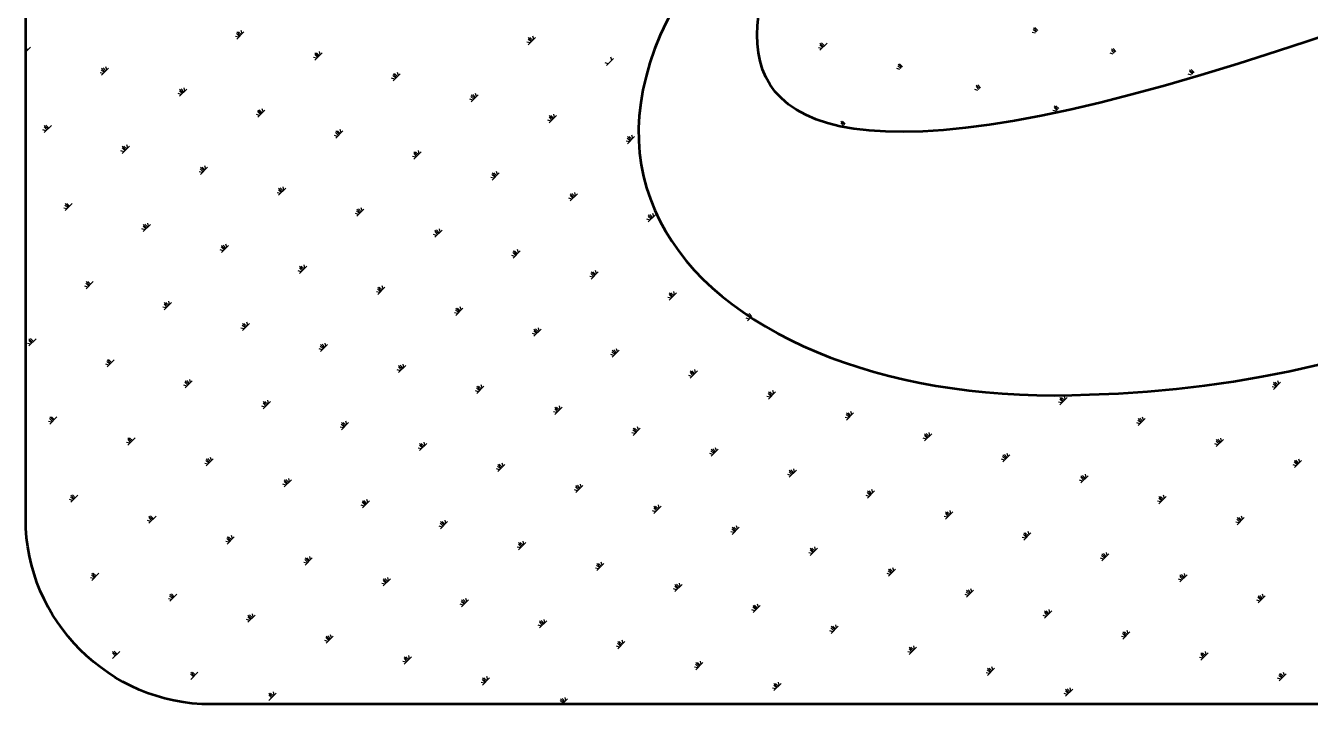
# Model space of a CAD drawing. Extents: x -2746917 to -971774, y -3334247 to -3250358.
# Drawn here: x -1319475 to -1318476, y -3277551 to -3277024 of the extents above; entities that cross this region are included whole.
import ezdxf

# ---------------------------------------------------------------- set-up
doc = ezdxf.new("R2010")
doc.units = 0
doc.header["$LTSCALE"] = 1000
doc.header["$MEASUREMENT"] = 0
doc.layers.get('0').update_dxf_attribs({"linetype": 'CONTINUOUS'})
doc.layers.add('PUB_TITLE', color=4, linetype='CONTINUOUS')

# ---------------------------------------------------------------- blocks, each defined once
blk = doc.blocks.new('A$C440D491C')
at = {"layer": 'PUB_TITLE', "color": 4}
for p, q in [((84673.99, 39140.29), (84671.56, 39140.94)), ((84674.69, 39140.99), (84672.47, 39143.21)), ((84675.38, 39141.68), (84672.6, 39144.46)), ((84672.6, 39138.9), (84678.16, 39144.46)), ((84676.08, 39142.38), (84673.86, 39144.6)), ((84676.77, 39143.07), (84676.12, 39145.5)), ((84901.32, 39136.63), (84899.1, 39138.85)), ((84902.02, 39137.32), (84899.24, 39140.1)), ((84899.24, 39134.54), (84904.8, 39140.1)), ((84902.71, 39138.02), (84900.49, 39140.24)), ((84903.41, 39138.71), (84902.76, 39141.14)), ((85293.17, 39143.48), (85290.74, 39144.14)), ((85293.87, 39144.18), (85291.65, 39146.4)), ((85294.56, 39144.87), (85291.78, 39147.65)), ((85295.26, 39145.57), (85293.03, 39147.79)), ((84508.58, 39128.88), (84512.25, 39132.55)), ((84510.17, 39130.46), (84508.58, 39132.05)), ((84509.47, 39129.77), (84508.58, 39130.66)), ((84508.78, 39129.08), (84508.58, 39129.27)), ((84737.5, 39126.8), (84736.85, 39129.23)), ((84900.63, 39135.93), (84898.2, 39136.58)), ((85127.26, 39131.57), (85124.84, 39132.22)), ((85127.96, 39132.27), (85125.74, 39134.49)), ((85128.65, 39132.96), (85125.88, 39135.74)), ((85125.88, 39130.18), (85131.43, 39135.74)), ((85129.35, 39133.66), (85127.13, 39135.88)), ((85354.59, 39127.91), (85352.37, 39130.13)), ((85355.29, 39128.6), (85352.51, 39131.38)), ((85355.98, 39129.3), (85353.76, 39131.52)), ((84734.72, 39124.02), (84732.29, 39124.67)), ((84735.42, 39124.72), (84733.19, 39126.94)), ((84736.11, 39125.41), (84733.33, 39128.19)), ((84733.33, 39122.63), (84738.89, 39128.19)), ((84736.8, 39126.1), (84734.58, 39128.33)), ((84961.36, 39119.66), (84958.93, 39120.31)), ((84959.97, 39118.27), (84965.52, 39123.83)), ((84964.13, 39122.44), (84963.48, 39124.87)), ((85189.38, 39116.69), (85186.6, 39119.47)), ((85190.08, 39117.38), (85187.85, 39119.61)), ((85353.9, 39127.21), (85351.47, 39127.86)), ((84568.81, 39112.11), (84566.38, 39112.76)), ((84569.51, 39112.8), (84567.28, 39115.03)), ((84570.2, 39113.5), (84567.42, 39116.28)), ((84567.42, 39110.72), (84572.98, 39116.28)), ((84570.9, 39114.19), (84568.67, 39116.42)), ((84571.59, 39114.89), (84570.94, 39117.32)), ((84796.14, 39108.44), (84793.92, 39110.67)), ((84796.84, 39109.14), (84794.06, 39111.92)), ((84794.06, 39106.36), (84799.62, 39111.92)), ((84797.53, 39109.83), (84795.31, 39112.06)), ((84798.23, 39110.53), (84797.58, 39112.96)), ((85187.99, 39115.3), (85185.56, 39115.95)), ((85188.69, 39116), (85186.46, 39118.22)), ((85414.63, 39110.94), (85412.2, 39111.59)), ((85415.32, 39111.64), (85413.1, 39113.86)), ((85416.02, 39112.33), (85413.24, 39115.11)), ((85416.71, 39113.02), (85414.49, 39115.25)), ((84630.23, 39096.53), (84628.01, 39098.75)), ((84630.93, 39097.23), (84628.15, 39100.01)), ((84628.15, 39094.45), (84633.71, 39100.01)), ((84631.62, 39097.92), (84629.4, 39100.14)), ((84632.32, 39098.62), (84631.67, 39101.04)), ((84795.45, 39107.75), (84793.02, 39108.4)), ((85248.72, 39099.03), (85246.29, 39099.68)), ((85249.41, 39099.72), (85247.19, 39101.95)), ((85250.11, 39100.42), (85247.33, 39103.2)), ((85250.8, 39101.11), (85248.58, 39103.34)), ((84629.54, 39095.84), (84627.11, 39096.49)), ((84856.17, 39091.48), (84853.75, 39092.13)), ((84856.87, 39092.17), (84854.65, 39094.39)), ((84857.56, 39092.87), (84854.79, 39095.65)), ((84854.79, 39090.09), (84860.34, 39095.65)), ((84858.26, 39093.56), (84856.04, 39095.78)), ((84858.95, 39094.26), (84858.3, 39096.68)), ((84690.27, 39079.57), (84687.84, 39080.22)), ((84690.96, 39080.26), (84688.74, 39082.48)), ((84691.65, 39080.95), (84688.88, 39083.73)), ((84688.88, 39078.18), (84694.43, 39083.73)), ((84692.35, 39081.65), (84690.13, 39083.87)), ((84693.04, 39082.34), (84692.39, 39084.77)), ((84918.29, 39076.59), (84915.51, 39079.37)), ((84915.51, 39073.82), (84921.07, 39079.37)), ((84918.98, 39077.29), (84916.76, 39079.51)), ((84919.68, 39077.98), (84919.03, 39080.41)), ((85309.44, 39082.76), (85307.02, 39083.41)), ((85310.14, 39083.45), (85307.92, 39085.67)), ((85310.83, 39084.15), (85308.06, 39086.93)), ((85311.53, 39084.84), (85309.31, 39087.06)), ((84525.05, 39068.35), (84522.83, 39070.57)), ((84525.75, 39069.04), (84522.97, 39071.82)), ((84522.97, 39066.26), (84528.52, 39071.82)), ((84526.44, 39069.74), (84524.22, 39071.96)), ((84916.9, 39075.21), (84914.47, 39075.86)), ((84917.6, 39075.9), (84915.37, 39078.12)), ((85143.54, 39070.85), (85141.11, 39071.5)), ((85144.23, 39071.54), (85142.01, 39073.76)), ((85144.93, 39072.23), (85142.15, 39075.01)), ((85145.62, 39072.93), (85143.4, 39075.15)), ((84524.36, 39067.65), (84521.93, 39068.3)), ((84750.99, 39063.29), (84748.56, 39063.94)), ((84751.69, 39063.99), (84749.46, 39066.21)), ((84752.38, 39064.68), (84749.6, 39067.46)), ((84749.6, 39061.9), (84755.16, 39067.46)), ((84753.08, 39065.38), (84750.85, 39067.6)), ((84753.77, 39066.07), (84753.12, 39068.5)), ((84977.63, 39058.93), (84975.2, 39059.58)), ((84978.32, 39059.63), (84976.1, 39061.85)), ((84979.02, 39060.32), (84976.24, 39063.1)), ((84976.24, 39057.54), (84981.8, 39063.1)), ((84979.71, 39061.02), (84977.49, 39063.24)), ((84980.41, 39061.71), (84979.76, 39064.14)), ((84585.08, 39051.38), (84582.65, 39052.03)), ((84585.78, 39052.08), (84583.56, 39054.3)), ((84586.47, 39052.77), (84583.69, 39055.55)), ((84583.69, 39049.99), (84589.25, 39055.55)), ((84587.17, 39053.47), (84584.94, 39055.69)), ((84587.86, 39054.16), (84587.21, 39056.59)), ((84812.41, 39047.72), (84810.19, 39049.94)), ((84813.11, 39048.41), (84810.33, 39051.19)), ((84810.33, 39045.63), (84815.89, 39051.19)), ((84813.8, 39049.11), (84811.58, 39051.33)), ((84814.5, 39049.8), (84813.85, 39052.23)), ((84647.2, 39036.5), (84644.42, 39039.28)), ((84644.42, 39033.72), (84649.98, 39039.28)), ((84647.89, 39037.19), (84645.67, 39039.42)), ((84648.59, 39037.89), (84647.94, 39040.32)), ((84811.72, 39047.02), (84809.29, 39047.67)), ((84645.81, 39035.11), (84643.38, 39035.76)), ((84646.51, 39035.81), (84644.28, 39038.03)), ((84872.45, 39030.75), (84870.02, 39031.4)), ((84873.14, 39031.45), (84870.92, 39033.67)), ((84873.84, 39032.14), (84871.06, 39034.92)), ((84871.06, 39029.36), (84876.61, 39034.92)), ((84874.53, 39032.83), (84872.31, 39035.06)), ((84875.22, 39033.53), (84874.57, 39035.96)), ((84706.54, 39018.84), (84704.11, 39019.49)), ((84707.23, 39019.53), (84705.01, 39021.76)), ((84707.93, 39020.23), (84705.15, 39023.01)), ((84705.15, 39017.45), (84710.71, 39023.01)), ((84708.62, 39020.92), (84706.4, 39023.15)), ((84709.32, 39021.62), (84708.66, 39024.05)), ((84935.26, 39016.56), (84933.03, 39018.79)), ((84935.95, 39017.26), (84935.3, 39019.69)), ((84541.32, 39007.62), (84539.1, 39009.84)), ((84542.02, 39008.32), (84539.24, 39011.09)), ((84539.24, 39005.54), (84544.8, 39011.09)), ((84542.71, 39009.01), (84540.49, 39011.23)), ((84933.17, 39014.48), (84930.74, 39015.13)), ((84933.87, 39015.17), (84931.64, 39017.4)), ((84934.56, 39015.87), (84931.78, 39018.65)), ((84931.78, 39013.09), (84937.34, 39018.65)), ((84540.63, 39006.93), (84538.2, 39007.58)), ((84767.26, 39002.57), (84764.84, 39003.22)), ((84767.96, 39003.26), (84765.74, 39005.48)), ((84768.65, 39003.96), (84765.87, 39006.73)), ((84765.87, 39001.18), (84771.43, 39006.73)), ((84769.35, 39004.65), (84767.13, 39006.87)), ((84770.04, 39005.35), (84769.39, 39007.77)), ((84993.9, 38998.21), (84991.47, 38998.86)), ((84994.59, 38998.9), (84992.37, 39001.12)), ((84995.29, 38999.6), (84992.51, 39002.37)), ((84992.51, 38996.82), (84998.07, 39002.37)), ((84995.98, 39000.29), (84993.76, 39002.51)), ((84996.68, 39000.99), (84996.03, 39003.41)), ((84601.36, 38990.66), (84598.93, 38991.31)), ((84602.05, 38991.35), (84599.83, 38993.57)), ((84602.74, 38992.04), (84599.97, 38994.82)), ((84599.97, 38989.27), (84605.52, 38994.82)), ((84603.44, 38992.74), (84601.22, 38994.96)), ((84604.13, 38993.43), (84603.48, 38995.86)), ((84828.69, 38986.99), (84826.46, 38989.21)), ((84829.38, 38987.68), (84826.6, 38990.46)), ((84826.6, 38984.91), (84832.16, 38990.46)), ((84830.07, 38988.38), (84827.85, 38990.6)), ((84830.77, 38989.07), (84830.12, 38991.5)), ((84664.86, 38977.16), (84664.21, 38979.59)), ((84827.99, 38986.3), (84825.56, 38986.95)), ((84662.08, 38974.38), (84659.65, 38975.03)), ((84662.78, 38975.08), (84660.55, 38977.3)), ((84663.47, 38975.77), (84660.69, 38978.55)), ((84660.69, 38972.99), (84666.25, 38978.55)), ((84664.17, 38976.47), (84661.94, 38978.69)), ((84888.72, 38970.02), (84886.29, 38970.67)), ((84889.41, 38970.72), (84887.19, 38972.94)), ((84890.11, 38971.41), (84887.33, 38974.19)), ((84887.33, 38968.63), (84892.89, 38974.19)), ((84890.8, 38972.11), (84888.58, 38974.33)), ((84891.5, 38972.8), (84890.85, 38975.23)), ((84723.5, 38958.81), (84721.28, 38961.03)), ((84724.2, 38959.5), (84721.42, 38962.28)), ((84721.42, 38956.72), (84726.98, 38962.28)), ((84724.89, 38960.2), (84722.67, 38962.42)), ((84725.59, 38960.89), (84724.94, 38963.32)), ((84952.22, 38956.53), (84951.57, 38958.96)), ((84557.6, 38946.9), (84555.37, 38949.12)), ((84558.29, 38947.59), (84555.51, 38950.37)), ((84555.51, 38944.81), (84561.07, 38950.37)), ((84558.98, 38948.28), (84556.76, 38950.51)), ((84722.81, 38958.11), (84720.38, 38958.76)), ((84949.44, 38953.75), (84947.02, 38954.4)), ((84950.14, 38954.45), (84947.92, 38956.67)), ((84950.83, 38955.14), (84948.06, 38957.92)), ((84948.06, 38952.36), (84953.61, 38957.92)), ((84951.53, 38955.84), (84949.31, 38958.06)), ((84556.9, 38946.2), (84554.47, 38946.85)), ((84783.54, 38941.84), (84781.11, 38942.49)), ((84784.23, 38942.54), (84782.01, 38944.76)), ((84784.93, 38943.23), (84782.15, 38946.01)), ((84782.15, 38940.45), (84787.7, 38946.01)), ((84785.62, 38943.92), (84783.4, 38946.15)), ((84786.31, 38944.62), (84785.66, 38947.05)), ((85010.87, 38938.18), (85008.64, 38940.4)), ((85011.56, 38938.87), (85008.78, 38941.65)), ((85008.78, 38936.09), (85014.34, 38941.65)), ((85012.25, 38939.56), (85010.03, 38941.79)), ((85012.95, 38940.26), (85012.3, 38942.69)), ((84617.63, 38929.93), (84615.2, 38930.58)), ((84618.32, 38930.62), (84616.1, 38932.85)), ((84619.02, 38931.32), (84616.24, 38934.1)), ((84616.24, 38928.54), (84621.79, 38934.1)), ((84619.71, 38932.01), (84617.49, 38934.24)), ((84620.41, 38932.71), (84619.75, 38935.14)), ((84845.65, 38926.96), (84842.87, 38929.74)), ((84842.87, 38924.18), (84848.43, 38929.74)), ((84846.35, 38927.65), (84844.12, 38929.88)), ((84847.04, 38928.35), (84846.39, 38930.78)), ((85010.17, 38937.48), (85007.74, 38938.13)), ((84681.13, 38916.44), (84680.48, 38918.86)), ((84844.26, 38925.57), (84841.83, 38926.22)), ((84844.96, 38926.26), (84842.73, 38928.49)), ((85070.9, 38921.21), (85068.47, 38921.86)), ((85071.59, 38921.9), (85069.37, 38924.13)), ((85072.29, 38922.6), (85069.51, 38925.38)), ((85069.51, 38919.82), (85072.22, 38922.53)), ((85072.98, 38923.29), (85070.76, 38925.52)), ((84678.35, 38913.66), (84675.92, 38914.31)), ((84679.05, 38914.35), (84676.83, 38916.57)), ((84679.74, 38915.05), (84676.96, 38917.82)), ((84676.96, 38912.27), (84682.52, 38917.82)), ((84680.44, 38915.74), (84678.22, 38917.96)), ((84904.99, 38909.3), (84902.56, 38909.95)), ((84905.68, 38909.99), (84903.46, 38912.21)), ((84906.38, 38910.69), (84903.6, 38913.46)), ((84903.6, 38907.91), (84909.16, 38913.46)), ((84907.07, 38911.38), (84904.85, 38913.6)), ((84907.77, 38912.08), (84907.12, 38914.5)), ((84512.45, 38901.75), (84510.02, 38902.4)), ((84513.14, 38902.44), (84510.92, 38904.66)), ((84513.83, 38903.13), (84511.06, 38905.91)), ((84511.06, 38900.36), (84516.61, 38905.91)), ((84514.53, 38903.83), (84512.31, 38906.05)), ((84739.78, 38898.08), (84737.55, 38900.3)), ((84740.47, 38898.77), (84737.69, 38901.55)), ((84737.69, 38896), (84743.25, 38901.55)), ((84741.16, 38899.47), (84738.94, 38901.69)), ((84741.86, 38900.16), (84741.21, 38902.59)), ((84574.56, 38886.86), (84571.78, 38889.64)), ((84571.78, 38884.08), (84577.34, 38889.64)), ((84575.26, 38887.56), (84573.03, 38889.78)), ((84739.08, 38897.39), (84736.65, 38898.04)), ((84965.72, 38893.03), (84963.29, 38893.68)), ((84966.41, 38893.72), (84964.19, 38895.94)), ((84967.11, 38894.41), (84964.33, 38897.19)), ((84964.33, 38891.64), (84969.88, 38897.19)), ((84967.8, 38895.11), (84965.58, 38897.33)), ((84968.49, 38895.8), (84967.84, 38898.23)), ((84573.17, 38885.47), (84570.74, 38886.12)), ((84573.87, 38886.17), (84571.64, 38888.39)), ((84799.81, 38881.11), (84797.38, 38881.76)), ((84800.5, 38881.81), (84798.28, 38884.03)), ((84801.2, 38882.5), (84798.42, 38885.28)), ((84798.42, 38879.72), (84803.98, 38885.28)), ((84801.89, 38883.2), (84799.67, 38885.42)), ((84802.59, 38883.89), (84801.94, 38886.32)), ((85027.14, 38877.45), (85024.91, 38879.67)), ((85027.83, 38878.14), (85025.05, 38880.92)), ((85025.05, 38875.36), (85030.61, 38880.92)), ((85028.53, 38878.84), (85026.3, 38881.06)), ((85029.22, 38879.53), (85028.57, 38881.96)), ((84633.9, 38869.2), (84631.47, 38869.85)), ((84634.59, 38869.9), (84632.37, 38872.12)), ((84635.29, 38870.59), (84632.51, 38873.37)), ((84632.51, 38867.81), (84638.07, 38873.37)), ((84635.98, 38871.29), (84633.76, 38873.51)), ((84636.68, 38871.98), (84636.03, 38874.41)), ((84861.92, 38866.23), (84859.15, 38869.01)), ((84859.15, 38863.45), (84864.7, 38869.01)), ((84862.62, 38866.93), (84860.4, 38869.15)), ((84863.31, 38867.62), (84862.66, 38870.05)), ((85026.44, 38876.75), (85024.01, 38877.4)), ((85480.41, 38868.73), (85478.19, 38870.95)), ((85481.1, 38869.42), (85478.32, 38872.2)), ((85478.32, 38866.64), (85483.88, 38872.2)), ((85481.8, 38870.12), (85479.57, 38872.34)), ((85482.49, 38870.81), (85481.84, 38873.24)), ((84860.53, 38864.84), (84858.11, 38865.49)), ((84861.23, 38865.54), (84859.01, 38867.76)), ((85087.17, 38860.48), (85084.74, 38861.13)), ((85087.86, 38861.18), (85085.64, 38863.4)), ((85088.56, 38861.87), (85085.78, 38864.65)), ((85085.78, 38859.09), (85091.34, 38864.65)), ((85089.25, 38862.57), (85087.03, 38864.79)), ((85089.95, 38863.26), (85089.3, 38865.69)), ((85314.5, 38856.82), (85312.28, 38859.04)), ((85315.19, 38857.51), (85312.42, 38860.29)), ((85312.42, 38854.73), (85317.97, 38860.29)), ((85315.89, 38858.21), (85313.67, 38860.43)), ((85316.58, 38858.9), (85315.93, 38861.33)), ((85479.71, 38868.03), (85477.28, 38868.68)), ((84694.63, 38852.93), (84692.2, 38853.58)), ((84695.32, 38853.63), (84693.1, 38855.85)), ((84696.01, 38854.32), (84693.24, 38857.1)), ((84693.24, 38851.54), (84698.79, 38857.1)), ((84696.71, 38855.01), (84694.49, 38857.24)), ((84697.4, 38855.71), (84696.75, 38858.14)), ((84921.26, 38848.57), (84918.83, 38849.22)), ((84921.96, 38849.27), (84919.73, 38851.49)), ((84922.65, 38849.96), (84919.87, 38852.74)), ((84919.87, 38847.18), (84925.43, 38852.74)), ((84923.34, 38850.65), (84921.12, 38852.88)), ((84924.04, 38851.35), (84923.39, 38853.78)), ((85150.67, 38846.99), (85150.02, 38849.42)), ((85313.8, 38856.12), (85311.38, 38856.77)), ((84528.72, 38841.02), (84526.29, 38841.67)), ((84529.41, 38841.71), (84527.19, 38843.94)), ((84530.11, 38842.41), (84527.33, 38845.19)), ((84527.33, 38839.63), (84532.88, 38845.19)), ((84530.8, 38843.1), (84528.58, 38845.33)), ((84756.05, 38837.35), (84753.82, 38839.58)), ((84756.74, 38838.05), (84753.96, 38840.83)), ((84753.96, 38835.27), (84759.52, 38840.83)), ((84757.44, 38838.74), (84755.21, 38840.97)), ((84758.13, 38839.44), (84757.48, 38841.87)), ((85147.9, 38844.21), (85145.47, 38844.86)), ((85148.59, 38844.91), (85146.37, 38847.13)), ((85149.29, 38845.6), (85146.51, 38848.38)), ((85146.51, 38842.82), (85152.06, 38848.38)), ((85149.98, 38846.29), (85147.76, 38848.52)), ((85374.53, 38839.85), (85372.1, 38840.5)), ((85375.23, 38840.55), (85373, 38842.77)), ((85375.92, 38841.24), (85373.14, 38844.02)), ((85373.14, 38838.46), (85378.7, 38844.02)), ((85376.62, 38841.93), (85374.39, 38844.16)), ((85377.31, 38842.63), (85376.66, 38845.06)), ((84591.53, 38826.83), (84589.3, 38829.05)), ((84755.35, 38836.66), (84752.92, 38837.31)), ((84981.99, 38832.3), (84979.56, 38832.95)), ((84982.68, 38832.99), (84980.46, 38835.22)), ((84983.38, 38833.69), (84980.6, 38836.47)), ((84980.6, 38830.91), (84986.16, 38836.47)), ((84984.07, 38834.38), (84981.85, 38836.61)), ((84984.77, 38835.08), (84984.12, 38837.51)), ((85209.32, 38828.63), (85207.09, 38830.86)), ((85210.01, 38829.33), (85207.23, 38832.11)), ((85207.23, 38826.55), (85212.79, 38832.11)), ((85210.71, 38830.02), (85208.48, 38832.25)), ((85211.4, 38830.72), (85210.75, 38833.15)), ((84589.44, 38824.75), (84587.01, 38825.4)), ((84590.14, 38825.44), (84587.92, 38827.66)), ((84590.83, 38826.14), (84588.05, 38828.91)), ((84588.05, 38823.36), (84593.61, 38828.91)), ((84816.08, 38820.39), (84813.65, 38821.04)), ((84816.77, 38821.08), (84814.55, 38823.3)), ((84817.47, 38821.78), (84814.69, 38824.55)), ((84814.69, 38819), (84820.25, 38824.55)), ((84818.16, 38822.47), (84815.94, 38824.69)), ((84818.86, 38823.17), (84818.21, 38825.59)), ((85044.1, 38817.42), (85041.33, 38820.19)), ((85041.33, 38814.64), (85046.88, 38820.19)), ((85044.8, 38818.11), (85042.58, 38820.33)), ((85045.49, 38818.81), (85044.84, 38821.23)), ((85208.62, 38827.94), (85206.19, 38828.59)), ((85435.26, 38823.58), (85432.83, 38824.23)), ((85435.95, 38824.27), (85433.73, 38826.5)), ((85436.65, 38824.97), (85433.87, 38827.75)), ((85433.87, 38822.19), (85439.43, 38827.75)), ((85437.34, 38825.66), (85435.12, 38827.89)), ((85438.04, 38826.36), (85437.39, 38828.79)), ((84650.17, 38808.48), (84647.74, 38809.13)), ((84650.87, 38809.17), (84648.64, 38811.39)), ((84651.56, 38809.86), (84648.78, 38812.64)), ((84648.78, 38807.09), (84654.34, 38812.64)), ((84652.25, 38810.56), (84650.03, 38812.78)), ((84652.95, 38811.25), (84652.3, 38813.68)), ((84879.58, 38806.89), (84878.93, 38809.32)), ((85042.71, 38816.03), (85040.29, 38816.68)), ((85043.41, 38816.72), (85041.19, 38818.94)), ((85269.35, 38811.67), (85266.92, 38812.32)), ((85270.04, 38812.36), (85267.82, 38814.58)), ((85270.74, 38813.06), (85267.96, 38815.83)), ((85267.96, 38810.28), (85273.52, 38815.83)), ((85271.43, 38813.75), (85269.21, 38815.97)), ((85272.13, 38814.45), (85271.48, 38816.87)), ((85496.68, 38808), (85494.46, 38810.22)), ((85497.37, 38808.7), (85494.6, 38811.47)), ((85494.6, 38805.92), (85500.15, 38811.47)), ((85498.07, 38809.39), (85495.85, 38811.61)), ((85498.76, 38810.09), (85498.11, 38812.51)), ((84876.81, 38804.12), (84874.38, 38804.77)), ((84877.5, 38804.81), (84875.28, 38807.03)), ((84878.2, 38805.5), (84875.42, 38808.28)), ((84875.42, 38802.73), (84880.97, 38808.28)), ((84878.89, 38806.2), (84876.67, 38808.42)), ((85103.44, 38799.76), (85101.01, 38800.41)), ((85104.14, 38800.45), (85101.91, 38802.67)), ((85104.83, 38801.14), (85102.05, 38803.92)), ((85102.05, 38798.37), (85107.61, 38803.92)), ((85105.53, 38801.84), (85103.3, 38804.06)), ((85106.22, 38802.53), (85105.57, 38804.96)), ((85331.47, 38796.78), (85328.69, 38799.56)), ((85328.69, 38794.01), (85334.24, 38799.56)), ((85332.16, 38797.48), (85329.94, 38799.7)), ((85332.85, 38798.17), (85332.2, 38800.6)), ((85495.99, 38807.31), (85493.56, 38807.96)), ((84710.9, 38792.2), (84708.47, 38792.85)), ((84711.59, 38792.9), (84709.37, 38795.12)), ((84712.29, 38793.59), (84709.51, 38796.37)), ((84709.51, 38790.81), (84715.07, 38796.37)), ((84712.98, 38794.29), (84710.76, 38796.51)), ((84713.68, 38794.98), (84713.02, 38797.41)), ((84938.23, 38788.54), (84936, 38790.76)), ((84938.92, 38789.23), (84936.14, 38792.01)), ((84936.14, 38786.45), (84941.7, 38792.01)), ((84939.62, 38789.93), (84937.39, 38792.15)), ((84940.31, 38790.62), (84939.66, 38793.05)), ((85330.08, 38795.4), (85327.65, 38796.05)), ((85330.77, 38796.09), (85328.55, 38798.31)), ((84544.99, 38780.29), (84542.56, 38780.94)), ((84545.68, 38780.99), (84543.46, 38783.21)), ((84546.38, 38781.68), (84543.6, 38784.46)), ((84543.6, 38778.9), (84549.16, 38784.46)), ((84547.07, 38782.38), (84544.85, 38784.6)), ((84773.01, 38777.32), (84770.23, 38780.1)), ((84770.23, 38774.54), (84775.79, 38780.1)), ((84773.71, 38778.02), (84771.49, 38780.24)), ((84774.4, 38778.71), (84773.75, 38781.14)), ((84937.53, 38787.84), (84935.1, 38788.49)), ((85164.17, 38783.48), (85161.74, 38784.13)), ((85164.86, 38784.18), (85162.64, 38786.4)), ((85165.56, 38784.87), (85162.78, 38787.65)), ((85162.78, 38782.09), (85168.34, 38787.65)), ((85166.25, 38785.57), (85164.03, 38787.79)), ((85166.95, 38786.26), (85166.3, 38788.69)), ((85390.8, 38779.12), (85388.37, 38779.77)), ((85391.5, 38779.82), (85389.28, 38782.04)), ((85392.19, 38780.51), (85389.41, 38783.29)), ((85389.41, 38777.73), (85394.97, 38783.29)), ((85392.89, 38781.21), (85390.66, 38783.43)), ((85393.58, 38781.9), (85392.93, 38784.33)), ((84771.62, 38775.93), (84769.2, 38776.58)), ((84772.32, 38776.63), (84770.1, 38778.85)), ((84998.26, 38771.57), (84995.83, 38772.22)), ((84998.95, 38772.27), (84996.73, 38774.49)), ((84999.65, 38772.96), (84996.87, 38775.74)), ((84996.87, 38770.18), (85002.43, 38775.74)), ((85000.34, 38773.66), (84998.12, 38775.88)), ((85001.04, 38774.35), (85000.39, 38776.78)), ((85225.59, 38767.91), (85223.37, 38770.13)), ((85226.28, 38768.6), (85223.51, 38771.38)), ((85223.51, 38765.82), (85229.06, 38771.38)), ((85226.98, 38769.3), (85224.76, 38771.52)), ((85227.67, 38769.99), (85227.02, 38772.42)), ((84605.72, 38764.02), (84603.29, 38764.67)), ((84606.41, 38764.71), (84604.19, 38766.94)), ((84607.1, 38765.41), (84604.33, 38768.19)), ((84604.33, 38762.63), (84609.88, 38768.19)), ((84607.8, 38766.1), (84605.58, 38768.33)), ((84832.35, 38759.66), (84829.92, 38760.31)), ((84833.05, 38760.35), (84830.82, 38762.58)), ((84833.74, 38761.05), (84830.96, 38763.83)), ((84830.96, 38758.27), (84836.52, 38763.83)), ((84834.43, 38761.74), (84832.21, 38763.97)), ((84835.13, 38762.44), (84834.48, 38764.87)), ((85060.38, 38756.69), (85057.6, 38759.47)), ((85057.6, 38753.91), (85063.15, 38759.47)), ((85061.07, 38757.38), (85058.85, 38759.61)), ((85061.76, 38758.08), (85061.11, 38760.51)), ((85224.89, 38767.21), (85222.47, 38767.86)), ((85451.53, 38762.85), (85449.1, 38763.5)), ((85452.22, 38763.55), (85450, 38765.77)), ((85452.92, 38764.24), (85450.14, 38767.02)), ((85450.14, 38761.46), (85455.7, 38767.02)), ((85453.61, 38764.94), (85451.39, 38767.16)), ((85454.31, 38765.63), (85453.66, 38768.06)), ((84667.14, 38748.44), (84664.91, 38750.67)), ((84667.83, 38749.14), (84665.05, 38751.92)), ((84665.05, 38746.36), (84670.61, 38751.92)), ((84668.53, 38749.83), (84666.3, 38752.06)), ((84669.22, 38750.53), (84668.57, 38752.96)), ((85058.99, 38755.3), (85056.56, 38755.95)), ((85059.68, 38755.99), (85057.46, 38758.22)), ((85285.62, 38750.94), (85283.19, 38751.59)), ((85286.32, 38751.63), (85284.09, 38753.86)), ((85287.01, 38752.33), (85284.23, 38755.11)), ((85284.23, 38749.55), (85289.79, 38755.11)), ((85287.71, 38753.02), (85285.48, 38755.25)), ((85288.4, 38753.72), (85287.75, 38756.15)), ((84666.44, 38747.75), (84664.01, 38748.4)), ((84893.08, 38743.39), (84890.65, 38744.04)), ((84893.77, 38744.08), (84891.55, 38746.31)), ((84894.47, 38744.78), (84891.69, 38747.56)), ((84891.69, 38742), (84897.25, 38747.56)), ((84895.16, 38745.47), (84892.94, 38747.7)), ((84895.86, 38746.17), (84895.21, 38748.6)), ((85119.71, 38739.03), (85117.28, 38739.68)), ((85120.41, 38739.72), (85118.18, 38741.95)), ((85121.1, 38740.42), (85118.32, 38743.2)), ((85118.32, 38737.64), (85123.88, 38743.2)), ((85121.8, 38741.11), (85119.57, 38743.34)), ((85122.49, 38741.81), (85121.84, 38744.24)), ((85349.13, 38737.45), (85348.48, 38739.88)), ((84727.17, 38731.48), (84724.74, 38732.13)), ((84727.86, 38732.17), (84725.64, 38734.39)), ((84728.56, 38732.87), (84725.78, 38735.64)), ((84725.78, 38730.09), (84731.34, 38735.64)), ((84729.25, 38733.56), (84727.03, 38735.78)), ((84729.95, 38734.26), (84729.3, 38736.68)), ((84954.5, 38727.81), (84952.28, 38730.03)), ((84955.19, 38728.51), (84952.42, 38731.28)), ((84952.42, 38725.73), (84957.97, 38731.28)), ((84955.89, 38729.2), (84953.67, 38731.42)), ((84956.58, 38729.9), (84955.93, 38732.32)), ((85346.35, 38734.67), (85343.92, 38735.32)), ((85347.04, 38735.36), (85344.82, 38737.59)), ((85347.74, 38736.06), (85344.96, 38738.84)), ((85344.96, 38733.28), (85350.52, 38738.84)), ((85348.43, 38736.75), (85346.21, 38738.98)), ((84561.26, 38719.57), (84558.83, 38720.22)), ((84561.96, 38720.26), (84559.73, 38722.48)), ((84562.65, 38720.95), (84559.87, 38723.73)), ((84559.87, 38718.18), (84565.43, 38723.73)), ((84563.34, 38721.65), (84561.12, 38723.87)), ((84789.28, 38716.59), (84786.51, 38719.37)), ((84786.51, 38713.82), (84792.06, 38719.37)), ((84789.98, 38717.29), (84787.76, 38719.51)), ((84790.67, 38717.98), (84790.02, 38720.41)), ((84953.8, 38727.12), (84951.38, 38727.77)), ((85180.44, 38722.76), (85178.01, 38723.41)), ((85181.13, 38723.45), (85178.91, 38725.67)), ((85181.83, 38724.15), (85179.05, 38726.92)), ((85179.05, 38721.37), (85184.61, 38726.92)), ((85182.52, 38724.84), (85180.3, 38727.06)), ((85183.22, 38725.54), (85182.57, 38727.96)), ((85407.77, 38719.09), (85405.55, 38721.31)), ((85408.46, 38719.79), (85405.69, 38722.56)), ((85405.69, 38717.01), (85411.24, 38722.56)), ((85409.16, 38720.48), (85406.94, 38722.7)), ((85409.85, 38721.18), (85409.2, 38723.6)), ((84787.9, 38715.21), (84785.47, 38715.86)), ((84788.59, 38715.9), (84786.37, 38718.12)), ((85014.53, 38710.85), (85012.1, 38711.5)), ((85015.23, 38711.54), (85013, 38713.76)), ((85015.92, 38712.23), (85013.14, 38715.01)), ((85013.14, 38709.46), (85018.7, 38715.01)), ((85016.61, 38712.93), (85014.39, 38715.15)), ((85017.31, 38713.62), (85016.66, 38716.05)), ((85241.86, 38707.18), (85239.64, 38709.4)), ((85242.56, 38707.87), (85239.78, 38710.65)), ((85239.78, 38705.1), (85245.33, 38710.65)), ((85243.25, 38708.57), (85241.03, 38710.79)), ((85243.94, 38709.26), (85243.29, 38711.69)), ((85407.07, 38718.4), (85404.65, 38719.05)), ((84621.99, 38703.29), (84619.56, 38703.94)), ((84622.68, 38703.99), (84620.46, 38706.21)), ((84623.38, 38704.68), (84620.6, 38707.46)), ((84620.6, 38701.9), (84626.15, 38707.46)), ((84624.07, 38705.38), (84621.85, 38707.6)), ((84848.62, 38698.93), (84846.19, 38699.58)), ((84849.32, 38699.63), (84847.09, 38701.85)), ((84850.01, 38700.32), (84847.23, 38703.1)), ((84847.23, 38697.54), (84852.79, 38703.1)), ((84850.71, 38701.02), (84848.48, 38703.24)), ((84851.4, 38701.71), (84850.75, 38704.14)), ((85078.04, 38697.35), (85077.39, 38699.78)), ((85241.17, 38706.49), (85238.74, 38707.14)), ((85467.8, 38702.13), (85465.37, 38702.78)), ((85468.5, 38702.82), (85466.27, 38705.04)), ((85469.19, 38703.51), (85466.41, 38706.29)), ((85466.41, 38700.74), (85471.97, 38706.29)), ((85469.89, 38704.21), (85467.66, 38706.43)), ((85470.58, 38704.9), (85469.93, 38707.33)), ((84683.41, 38687.72), (84681.19, 38689.94)), ((84684.1, 38688.41), (84681.32, 38691.19)), ((84681.32, 38685.63), (84686.88, 38691.19)), ((84684.8, 38689.11), (84682.58, 38691.33)), ((84685.49, 38689.8), (84684.84, 38692.23)), ((85075.26, 38694.57), (85072.83, 38695.22)), ((85075.95, 38695.27), (85073.73, 38697.49)), ((85076.65, 38695.96), (85073.87, 38698.74)), ((85073.87, 38693.18), (85079.43, 38698.74)), ((85077.34, 38696.66), (85075.12, 38698.88)), ((85301.89, 38690.21), (85299.46, 38690.86)), ((85302.59, 38690.91), (85300.37, 38693.13)), ((85303.28, 38691.6), (85300.5, 38694.38)), ((85300.5, 38688.82), (85306.06, 38694.38)), ((85303.98, 38692.3), (85301.75, 38694.52)), ((85304.67, 38692.99), (85304.02, 38695.42)), ((84682.71, 38687.02), (84680.28, 38687.67)), ((84909.35, 38682.66), (84906.92, 38683.31)), ((84910.04, 38683.36), (84907.82, 38685.58)), ((84910.74, 38684.05), (84907.96, 38686.83)), ((84907.96, 38681.27), (84913.52, 38686.83)), ((84911.43, 38684.75), (84909.21, 38686.97)), ((84912.13, 38685.44), (84911.48, 38687.87)), ((85136.68, 38679), (85134.46, 38681.22)), ((85137.37, 38679.69), (85134.6, 38682.47)), ((85134.6, 38676.91), (85140.15, 38682.47)), ((85138.07, 38680.39), (85135.85, 38682.61)), ((85138.76, 38681.08), (85138.11, 38683.51)), ((84743.44, 38670.75), (84741.01, 38671.4)), ((84744.14, 38671.44), (84741.91, 38673.67)), ((84744.83, 38672.14), (84742.05, 38674.92)), ((84742.05, 38669.36), (84747.61, 38674.92)), ((84745.52, 38672.83), (84743.3, 38675.06)), ((84746.22, 38673.53), (84745.57, 38675.96)), ((84970.77, 38667.08), (84968.55, 38669.31)), ((84971.47, 38667.78), (84968.69, 38670.56)), ((84968.69, 38665), (84974.24, 38670.56)), ((84972.16, 38668.47), (84969.94, 38670.7)), ((84972.85, 38669.17), (84972.2, 38671.6)), ((85135.98, 38678.3), (85133.56, 38678.95)), ((85362.62, 38673.94), (85360.19, 38674.59)), ((85363.31, 38674.64), (85361.09, 38676.86)), ((85364.01, 38675.33), (85361.23, 38678.11)), ((85361.23, 38672.55), (85366.79, 38678.11)), ((85364.7, 38676.03), (85362.48, 38678.25)), ((85365.4, 38676.72), (85364.75, 38679.15)), ((84578.23, 38659.53), (84576, 38661.76)), ((84578.92, 38660.23), (84576.14, 38663.01)), ((84576.14, 38657.45), (84581.7, 38663.01)), ((84579.62, 38660.92), (84577.39, 38663.15)), ((84806.95, 38657.26), (84806.3, 38659.69)), ((84970.08, 38666.39), (84967.65, 38667.04)), ((85196.71, 38662.03), (85194.28, 38662.68)), ((85197.41, 38662.72), (85195.18, 38664.95)), ((85198.1, 38663.42), (85195.32, 38666.2)), ((85195.32, 38660.64), (85200.88, 38666.2)), ((85198.8, 38664.11), (85196.57, 38666.34)), ((85199.49, 38664.81), (85198.84, 38667.24)), ((85424.04, 38658.36), (85421.82, 38660.59)), ((85424.74, 38659.06), (85421.96, 38661.84)), ((85421.96, 38656.28), (85427.51, 38661.84)), ((85425.43, 38659.75), (85423.21, 38661.98)), ((85426.13, 38660.45), (85425.47, 38662.88)), ((84804.17, 38654.48), (84801.74, 38655.13)), ((84804.86, 38655.17), (84802.64, 38657.4)), ((84805.56, 38655.87), (84802.78, 38658.65)), ((84802.78, 38653.09), (84808.34, 38658.65)), ((84806.25, 38656.56), (84804.03, 38658.79)), ((85030.8, 38650.12), (85028.37, 38650.77)), ((85031.5, 38650.81), (85029.27, 38653.04)), ((85032.19, 38651.51), (85029.41, 38654.29)), ((85029.41, 38648.73), (85034.97, 38654.29)), ((85032.89, 38652.2), (85030.66, 38654.43)), ((85033.58, 38652.9), (85032.93, 38655.33)), ((85258.83, 38647.15), (85256.05, 38649.93)), ((85256.05, 38644.37), (85261.61, 38649.93)), ((85259.52, 38647.84), (85257.3, 38650.07)), ((85260.22, 38648.54), (85259.57, 38650.97)), ((85423.35, 38657.67), (85420.92, 38658.32)), ((84638.95, 38643.26), (84636.73, 38645.48)), ((84639.65, 38643.96), (84636.87, 38646.73)), ((84636.87, 38641.18), (84642.43, 38646.73)), ((84640.34, 38644.65), (84638.12, 38646.87)), ((84865.59, 38638.9), (84863.37, 38641.12)), ((84866.28, 38639.6), (84863.5, 38642.37)), ((84863.5, 38636.82), (84869.06, 38642.37)), ((84866.98, 38640.29), (84864.76, 38642.51)), ((84867.67, 38640.99), (84867.02, 38643.41)), ((85257.44, 38645.76), (85255.01, 38646.41)), ((85258.13, 38646.45), (85255.91, 38648.68)), ((85484.07, 38641.4), (85481.64, 38642.05)), ((85484.77, 38642.09), (85482.55, 38644.32)), ((85485.46, 38642.79), (85482.68, 38645.57)), ((85482.68, 38640.01), (85488.24, 38645.57)), ((85486.16, 38643.48), (85483.93, 38645.71)), ((85486.85, 38644.18), (85486.2, 38646.61)), ((84700.37, 38627.68), (84697.6, 38630.46)), ((84697.6, 38624.91), (84703.15, 38630.46)), ((84701.07, 38628.38), (84698.85, 38630.6)), ((84701.76, 38629.07), (84701.11, 38631.5)), ((84864.89, 38638.21), (84862.47, 38638.86)), ((85091.53, 38633.85), (85089.1, 38634.5)), ((85092.22, 38634.54), (85090, 38636.76)), ((85092.92, 38635.24), (85090.14, 38638.01)), ((85090.14, 38632.46), (85095.7, 38638.01)), ((85093.61, 38635.93), (85091.39, 38638.15)), ((85094.31, 38636.63), (85093.66, 38639.05)), ((85318.16, 38629.49), (85315.74, 38630.14)), ((85318.86, 38630.18), (85316.64, 38632.4)), ((85319.55, 38630.88), (85316.78, 38633.65)), ((85316.78, 38628.1), (85322.33, 38633.65)), ((85320.25, 38631.57), (85318.03, 38633.79)), ((85320.94, 38632.27), (85320.29, 38634.69)), ((84699.68, 38626.99), (84697.46, 38629.21)), ((84925.62, 38621.94), (84923.19, 38622.59)), ((84926.32, 38622.63), (84924.09, 38624.85)), ((84927.01, 38623.32), (84924.23, 38626.1)), ((84927.7, 38624.02), (84925.48, 38626.24)), ((84925.54, 38621.85), (84929.79, 38626.1)), ((84928.4, 38624.71), (84927.75, 38627.14)), ((85152.15, 38621.85), (85152.12, 38621.88)), ((85154.63, 38621.85), (85154.38, 38622.78))]:
    blk.add_line(p, q, dxfattribs=at)
at = {"layer": 'PUB_TITLE', "color": 4, "lineweight": 53}
for points, knots in [([(85172.55, 39333.52), (85172.55, 39333.52), (84815.79, 38910.91), (85481.41, 39129.45), (85976.83, 39287.25), (86417.28, 39665.94), (86438.64, 39775.79), (86438.64, 39775.79), (86380.26, 39548.02), (86242.76, 39361.45), (86228.18, 39315.1), (85819.44, 38874.62), (85335.34, 38862.61), (85040.6, 38848.44), (84805.61, 39058.41), (85172.55, 39333.52)], [0, 0, 0, 0, 1, 1, 1, 2, 2, 2, 3, 3, 3, 4, 4, 4, 5, 5, 5, 5]), ([(86359.08, 39561.25), (86359.08, 39166.06), (86359.08, 38766.06), (86359.08, 38766.06), (86359.08, 38686.75), (86294.19, 38621.85), (86214.89, 38621.85), (86214.89, 38621.85), (84652.78, 38621.85), (84652.78, 38621.85), (84573.46, 38621.85), (84508.58, 38686.75), (84508.58, 38766.06), (84508.58, 38766.06), (84508.58, 39127.78), (84508.58, 39503.1)], [2.493971, 2.493971, 2.493971, 2.493971, 3, 3, 3, 4, 4, 4, 5, 5, 5, 6, 6, 6, 6.481204, 6.481204, 6.481204, 6.481204])]:
    blk.add_open_spline(points, degree=3, knots=knots, dxfattribs=at)

msp = doc.modelspace()

# ---------------------------------------------------------------- block references
at = {"ltscale": 1.5}
msp.add_blockref('A$C440D491C', (-1403983.21, -3316173.05), dxfattribs=at)

doc.saveas('drawing.dxf')
